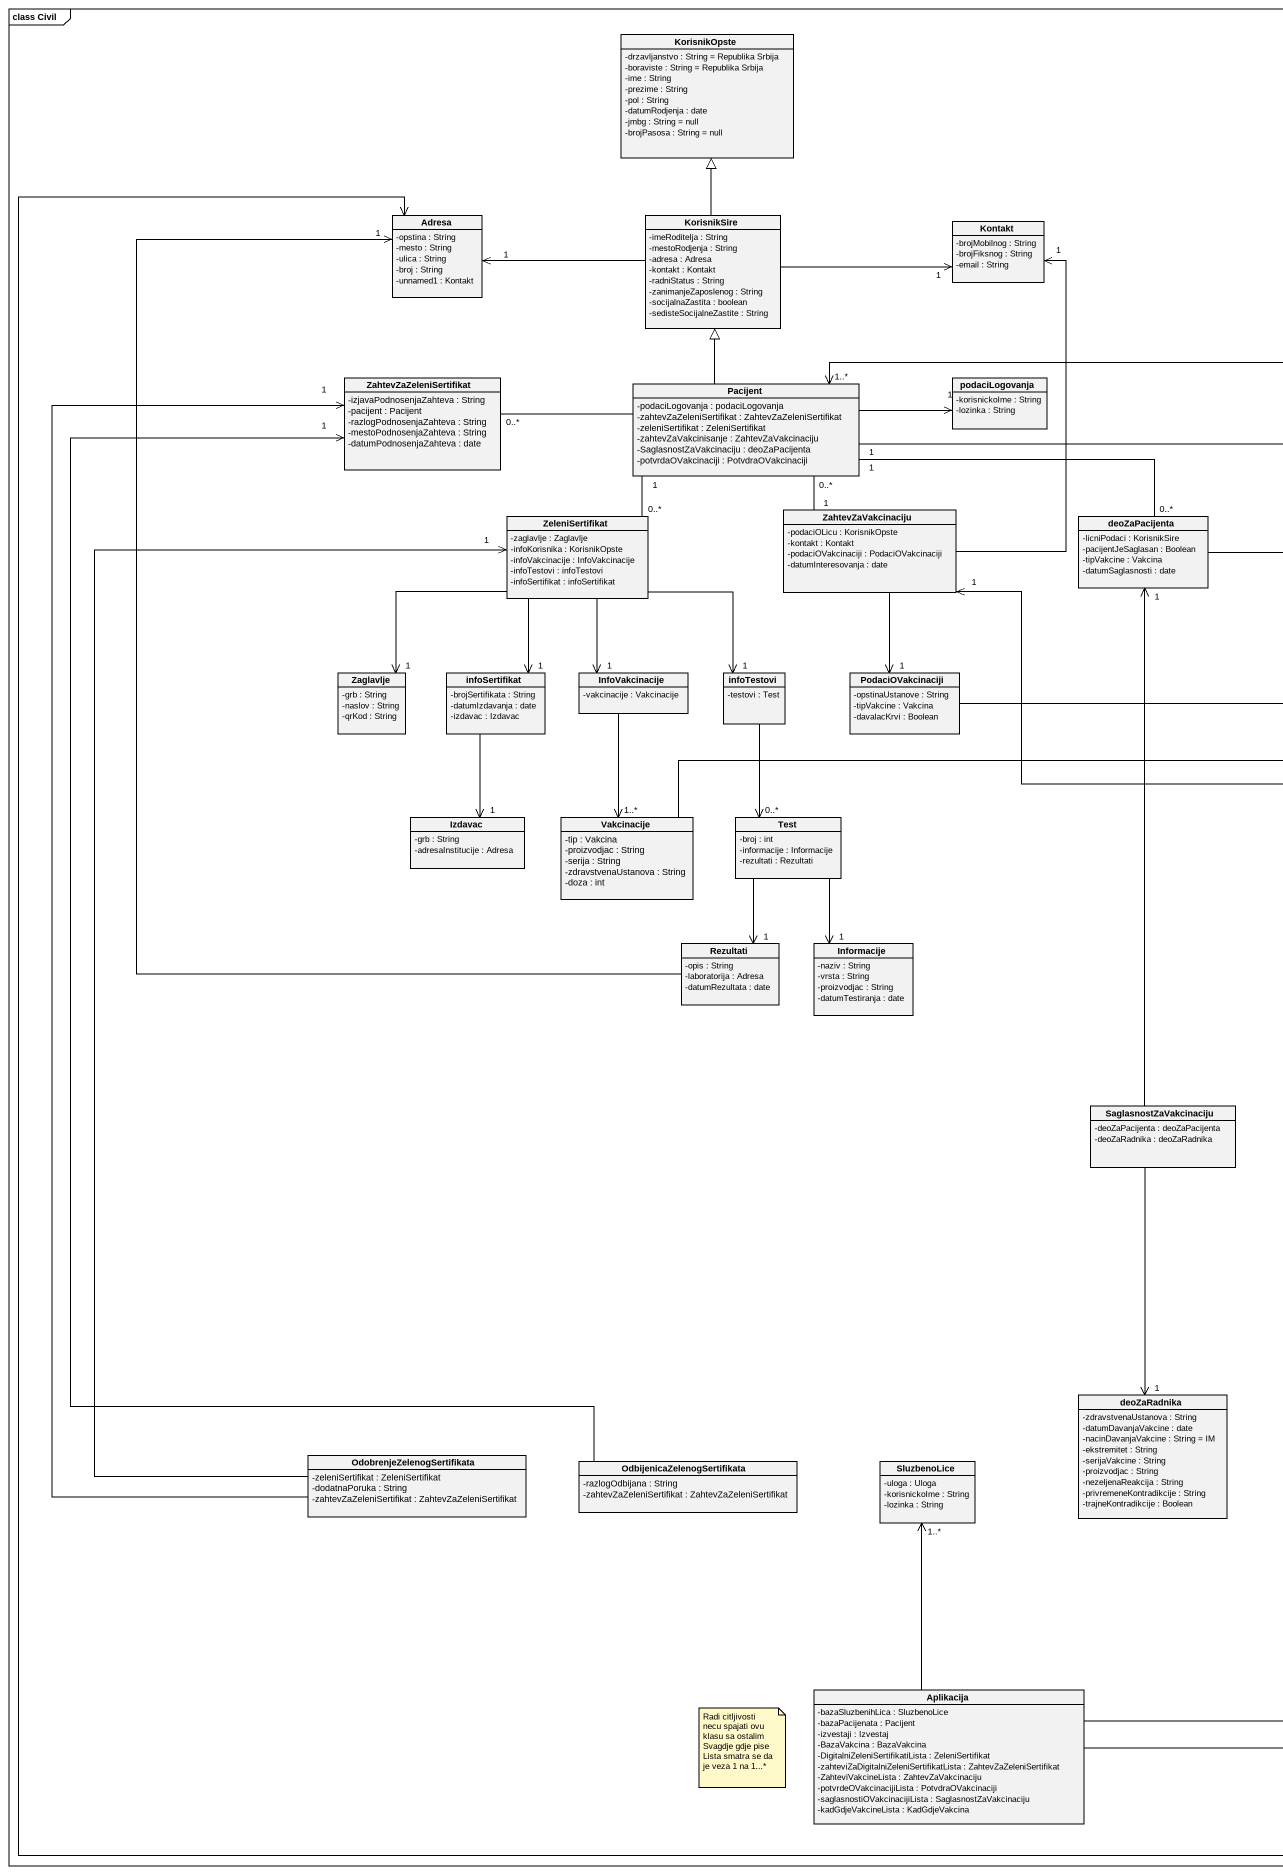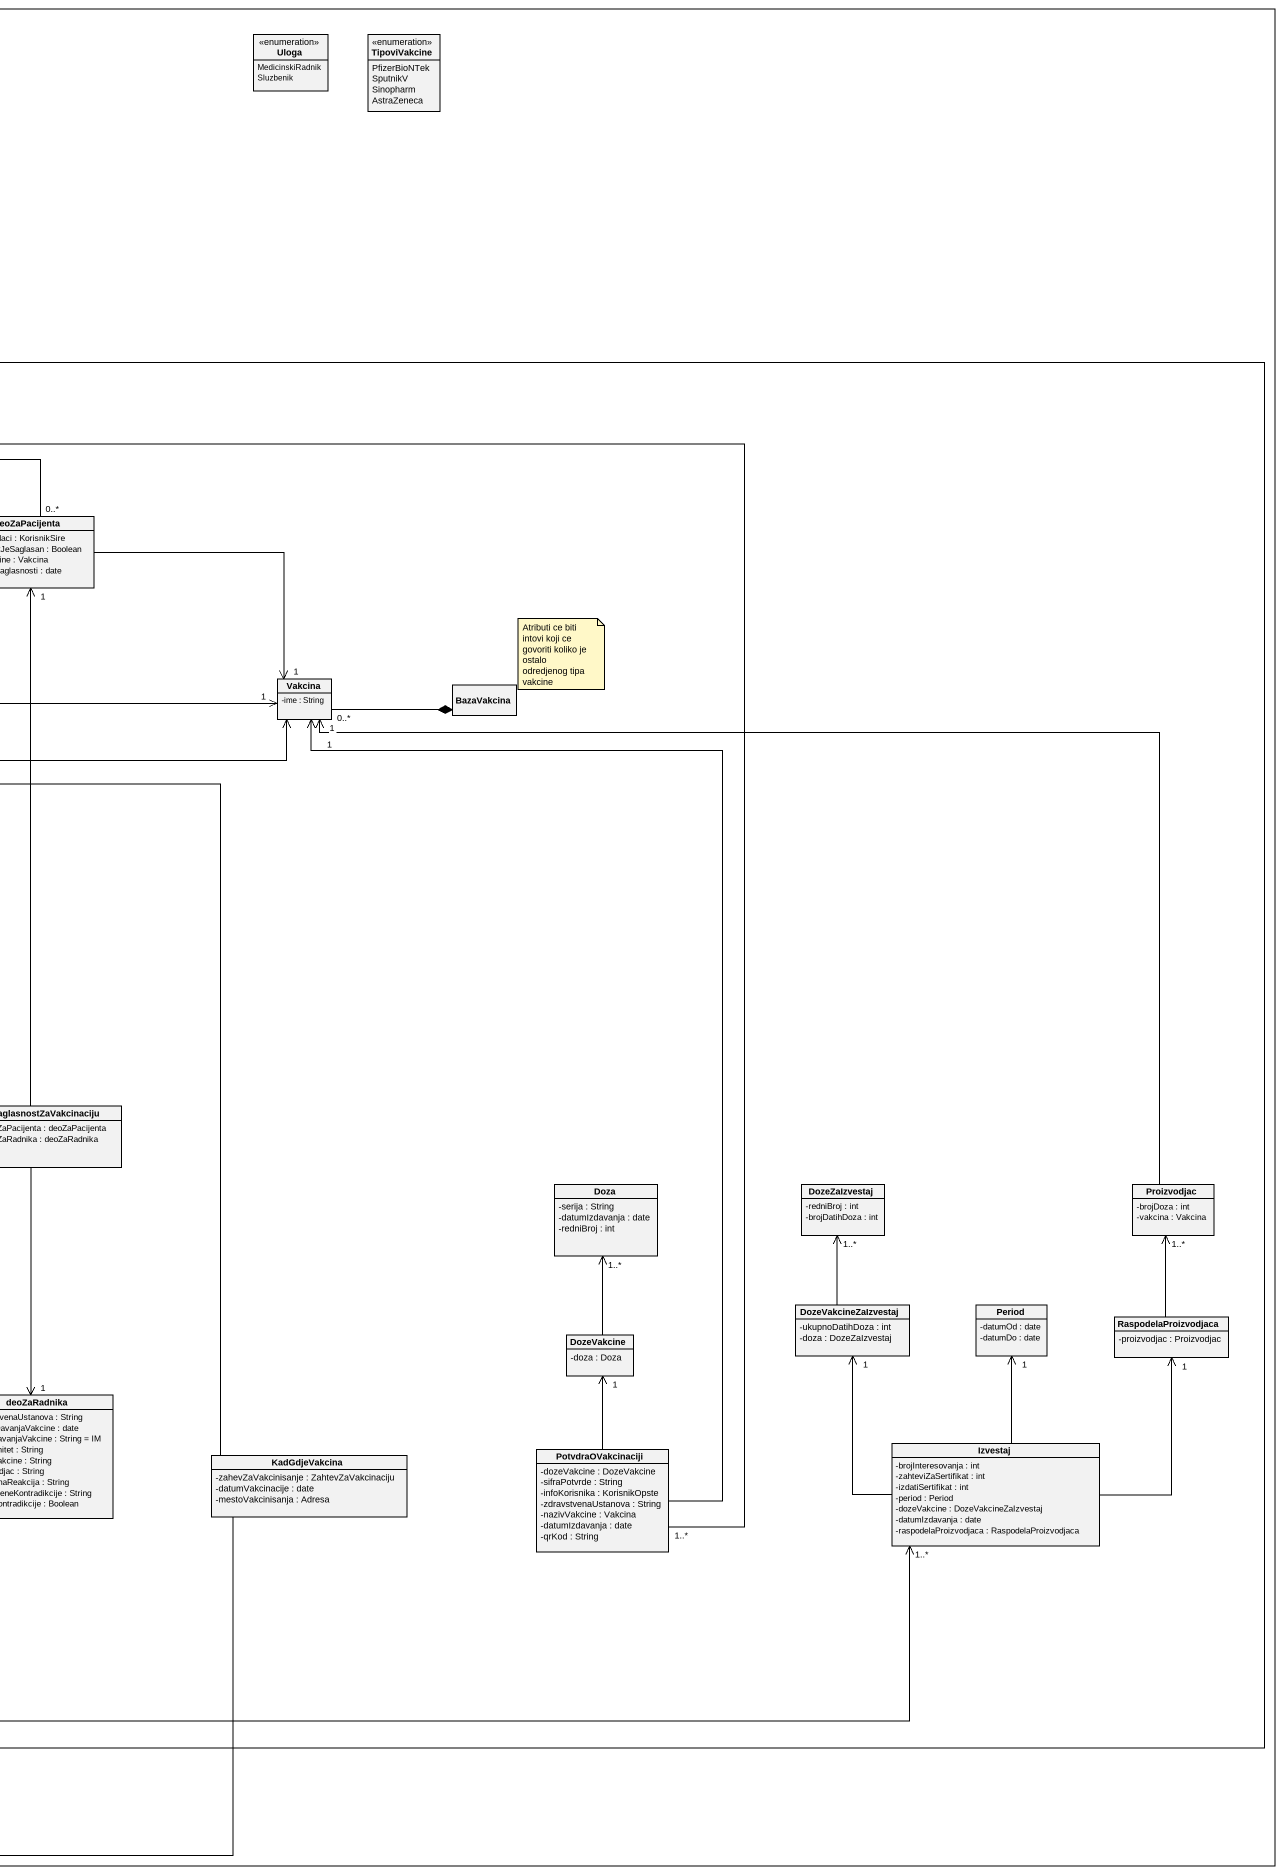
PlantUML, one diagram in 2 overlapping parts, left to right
@startuml
mainframe class Civil
hide circle
hide empty members
skinparam classAttributeIconSize 0
class KorisnikOpste {
  -drzavljanstvo : String = Republika Srbija
  -boraviste : String = Republika Srbija
  -ime : String
  -prezime : String
  -pol : String
  -datumRodjenja : date
  -jmbg : String = null
  -brojPasosa : String = null
}
enum Uloga {
  MedicinskiRadnik
  Sluzbenik
}
enum TipoviVakcine {
  PfizerBioNTek
  SputnikV
  Sinopharm
  AstraZeneca
}
class Adresa {
  -opstina : String
  -mesto : String
  -ulica : String
  -broj : String
  -unnamed1 : Kontakt
}
class KorisnikSire {
  -imeRoditelja : String
  -mestoRodjenja : String
  -adresa : Adresa
  -kontakt : Kontakt
  -radniStatus : String
  -zanimanjeZaposlenog : String
  -socijalnaZastita : boolean
  -sedisteSocijalneZastite : String
}
class Kontakt {
  -brojMobilnog : String
  -brojFiksnog : String
  -email : String
}
class ZahtevZaZeleniSertifikat {
  -izjavaPodnosenjaZahteva : String
  -pacijent : Pacijent
  -razlogPodnosenjaZahteva : String
  -mestoPodnosenjaZahteva : String
  -datumPodnosenjaZahteva : date
}
class Pacijent {
  -podaciLogovanja : podaciLogovanja
  -zahtevZaZeleniSertifikat : ZahtevZaZeleniSertifikat
  -zeleniSertifikat : ZeleniSertifikat
  -zahtevZaVakcinisanje : ZahtevZaVakcinaciju
  -SaglasnostZaVakcinaciju : deoZaPacijenta
  -potvrdaOVakcinaciji : PotvdraOVakcinaciji
}
class podaciLogovanja {
  -korisnickoIme : String
  -lozinka : String
}
class ZeleniSertifikat {
  -zaglavlje : Zaglavlje
  -infoKorisnika : KorisnikOpste
  -infoVakcinacije : InfoVakcinacije
  -infoTestovi : infoTestovi
  -infoSertifikat : infoSertifikat
}
class ZahtevZaVakcinaciju {
  -podaciOLicu : KorisnikOpste
  -kontakt : Kontakt
  -podaciOVakcinaciji : PodaciOVakcinaciji
  -datumInteresovanja : date
}
class deoZaPacijenta {
  -licniPodaci : KorisnikSire
  -pacijentJeSaglasan : Boolean
  -tipVakcine : Vakcina
  -datumSaglasnosti : date
}
class Zaglavlje {
  -grb : String
  -naslov : String
  -qrKod : String
}
class infoSertifikat {
  -brojSertifikata : String
  -datumIzdavanja : date
  -izdavac : Izdavac
}
class InfoVakcinacije {
  -vakcinacije : Vakcinacije
}
class infoTestovi {
  -testovi : Test
}
class PodaciOVakcinaciji {
  -opstinaUstanove : String
  -tipVakcine : Vakcina
  -davalacKrvi : Boolean
}
class Vakcina {
  -ime : String
}
class BazaVakcina
class Izdavac {
  -grb : String
  -adresaInstitucije : Adresa
}
class Vakcinacije {
  -tip : Vakcina
  -proizvodjac : String
  -serija : String
  -zdravstvenaUstanova : String
  -doza : int
}
class Test {
  -broj : int
  -informacije : Informacije
  -rezultati : Rezultati
}
class Rezultati {
  -opis : String
  -laboratorija : Adresa
  -datumRezultata : date
}
class Informacije {
  -naziv : String
  -vrsta : String
  -proizvodjac : String
  -datumTestiranja : date
}
class SaglasnostZaVakcinaciju {
  -deoZaPacijenta : deoZaPacijenta
  -deoZaRadnika : deoZaRadnika
}
class Doza {
  -serija : String
  -datumIzdavanja : date
  -redniBroj : int
}
class DozeZaIzvestaj {
  -redniBroj : int
  -brojDatihDoza : int
}
class Proizvodjac {
  -brojDoza : int
  -vakcina : Vakcina
}
class DozeVakcine {
  -doza : Doza
}
class DozeVakcineZaIzvestaj {
  -ukupnoDatihDoza : int
  -doza : DozeZaIzvestaj
}
class Period {
  -datumOd : date
  -datumDo : date
}
class RaspodelaProizvodjaca {
  -proizvodjac : Proizvodjac
}
class deoZaRadnika {
  -zdravstvenaUstanova : String
  -datumDavanjaVakcine : date
  -nacinDavanjaVakcine : String = IM
  -ekstremitet : String
  -serijaVakcine : String
  -proizvodjac : String
  -nezeljenaReakcija : String
  -privremeneKontradikcije : String
  -trajneKontradikcije : Boolean
}
class OdobrenjeZelenogSertifikata {
  -zeleniSertifikat : ZeleniSertifikat
  -dodatnaPoruka : String
  -zahtevZaZeleniSertifikat : ZahtevZaZeleniSertifikat
}
class KadGdjeVakcina {
  -zahevZaVakcinisanje : ZahtevZaVakcinaciju
  -datumVakcinacije : date
  -mestoVakcinisanja : Adresa
}
class PotvdraOVakcinaciji {
  -dozeVakcine : DozeVakcine
  -sifraPotvrde : String
  -infoKorisnika : KorisnikOpste
  -zdravstvenaUstanova : String
  -nazivVakcine : Vakcina
  -datumIzdavanja : date
  -qrKod : String
}
class Izvestaj {
  -brojInteresovanja : int
  -zahteviZaSertifikat : int
  -izdatiSertifikat : int
  -period : Period
  -dozeVakcine : DozeVakcineZaIzvestaj
  -datumIzdavanja : date
  -raspodelaProizvodjaca : RaspodelaProizvodjaca
}
class OdbijenicaZelenogSertifikata {
  -razlogOdbijana : String
  -zahtevZaZeleniSertifikat : ZahtevZaZeleniSertifikat
}
class SluzbenoLice {
  -uloga : Uloga
  -korisnickoIme : String
  -lozinka : String
}
class Aplikacija {
  -bazaSluzbenihLica : SluzbenoLice
  -bazaPacijenata : Pacijent
  -izvestaji : Izvestaj
  -BazaVakcina : BazaVakcina
  -DigitalniZeleniSertifikatiLista : ZeleniSertifikat
  -zahteviZaDigitalniZeleniSertifikatLista : ZahtevZaZeleniSertifikat
  -ZahteviVakcineLista : ZahtevZaVakcinaciju
  -potvrdeOVakcinacijiLista : PotvdraOVakcinaciji
  -saglasnostiOVakcinacijiLista : SaglasnostZaVakcinaciju
  -kadGdjeVakcineLista : KadGdjeVakcina
}
KorisnikSire -up-|> KorisnikOpste
KorisnikSire -left-> "1" Adresa
KorisnikSire -right-> "1" Kontakt
ZahtevZaZeleniSertifikat "0..*" -right- Pacijent
Pacijent -up-|> KorisnikSire
Pacijent -right-> "1" podaciLogovanja
Pacijent "0..*" -- "1" ZahtevZaVakcinaciju
Pacijent "1" -right- "0..*" deoZaPacijenta
Pacijent "1" -- "1..*" PotvdraOVakcinaciji
ZeleniSertifikat "0..*" -up- "1" Pacijent
ZeleniSertifikat --> "1" Zaglavlje
ZeleniSertifikat --> "1" infoSertifikat
ZeleniSertifikat --> "1" InfoVakcinacije
ZeleniSertifikat --> "1" infoTestovi
ZahtevZaVakcinaciju -up-> "1" Kontakt
ZahtevZaVakcinaciju --> "1" PodaciOVakcinaciji
deoZaPacijenta -right-> "1" Vakcina
infoSertifikat --> "1" Izdavac
InfoVakcinacije --> "1..*" Vakcinacije
infoTestovi --> "0..*" Test
PodaciOVakcinaciji -right-> "1" Vakcina
BazaVakcina *-left- "0..*" Vakcina
Vakcinacije -right-> Vakcina
Test --> "1" Rezultati
Test --> "1" Informacije
Rezultati -up-> "1" Adresa
SaglasnostZaVakcinaciju -up-> "1" deoZaPacijenta
SaglasnostZaVakcinaciju --> "1" deoZaRadnika
Proizvodjac -left-> "1" Vakcina
DozeVakcine -up-> "1..*" Doza
DozeVakcineZaIzvestaj -up-> "1..*" DozeZaIzvestaj
RaspodelaProizvodjaca -up-> "1..*" Proizvodjac
OdobrenjeZelenogSertifikata -up-> "1" ZahtevZaZeleniSertifikat
OdobrenjeZelenogSertifikata -up-> "1" ZeleniSertifikat
KadGdjeVakcina -up-> Adresa
KadGdjeVakcina -up-> "1" ZahtevZaVakcinaciju
PotvdraOVakcinaciji -up-> "1" Vakcina
PotvdraOVakcinaciji -up-> "1" DozeVakcine
Izvestaj -up-> "1" DozeVakcineZaIzvestaj
Izvestaj -up-> "1" Period
Izvestaj -up-> "1" RaspodelaProizvodjaca
OdbijenicaZelenogSertifikata -up-> "1" ZahtevZaZeleniSertifikat
Aplikacija -up-> "1..*" Pacijent
Aplikacija -right-> "1..*" Izvestaj
Aplikacija -up-> "1..*" SluzbenoLice
note as N1
  Atributi ce biti intovi koji ce govoriti koliko je ostalo odredjenog tipa vakcine
end note
note as N2
  Radi citljivosti necu spajati ovu klasu sa ostalim
  Svagdje gdje pise Lista smatra se da je veza 1 na 1...*
end note
@enduml
